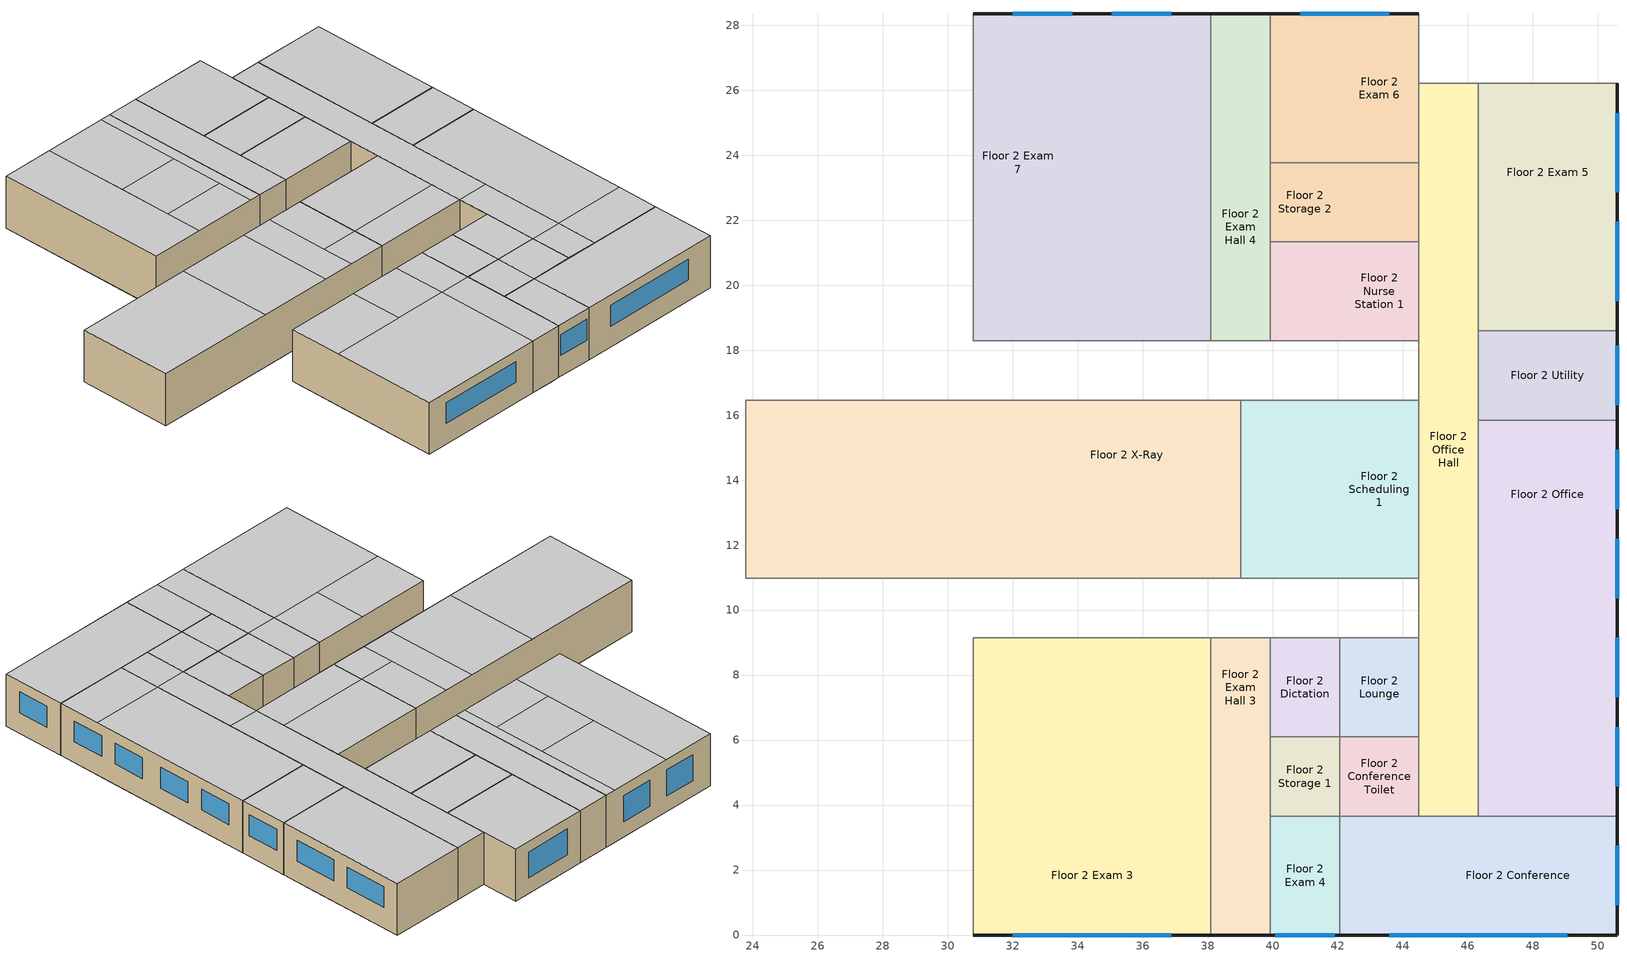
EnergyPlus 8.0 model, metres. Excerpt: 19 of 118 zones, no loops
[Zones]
Floor 2 Conference
 floor to Floor 1 Sterile Hall (int_slab_floor): 42.06,3.66 44.5,3.66 44.5,0 42.06,0 z3.05
 floor to Floor 1 Operating Room 1 (int_slab_floor): 44.5,0 44.5,3.66 50.6,3.66 50.6,0 z3.05
 wall outside (nonres_ext_wall): 42.06,0 50.6,0 50.6,3.66 z3.05:6.1
 wall to Floor 2 Office (int_wall): 50.6,3.66 46.33,3.66 z3.05:6.1
 wall to Floor 2 Exam 4 (int_wall): 42.06,3.66 42.06,0 z3.05:6.1
 wall to Floor 2 Office Hall (int_wall): 46.33,3.66 44.5,3.66 z3.05:6.1
 wall to Floor 2 Conference Toilet (int_wall): 44.5,3.66 42.06,3.66 z3.05:6.1
 window (Window_U_0.40_SHGC_0.45): 50.6,0.91 50.6,2.74 / 43.59,0 49.07,0 z4.27:5.49
 ceiling to Floor 3 Physical Therapy 1 (int_slab_ceiling): 42.06,3.66 42.06,0 50.6,0 50.6,3.66 z6.1
Floor 2 Conference Toilet
 floor to Floor 1 Sterile Hall (int_slab_floor): 44.5,6.1 44.5,3.66 42.06,3.66 42.06,6.1 z3.05
 wall to Floor 2 Storage 1 (int_wall): 42.06,6.1 42.06,3.66 z3.05:6.1
 wall to Floor 2 Lounge (int_wall): 44.5,6.1 42.06,6.1 z3.05:6.1
 wall to Floor 2 Office Hall (int_wall): 44.5,3.66 44.5,6.1 z3.05:6.1
 ceiling to Floor 3 Physical Therapy 1 (int_slab_ceiling): 44.5,3.66 44.5,6.1 42.06,6.1 42.06,3.66 z6.1
Floor 2 Dictation
 floor to Floor 1 Soil Work (int_slab_floor): 42.06,6.1 39.93,6.1 39.93,9.14 42.06,9.14 z3.05
 wall to Floor 2 Lounge (int_wall): 42.06,6.1 42.06,9.14 z3.05:6.1
 wall to Floor 2 Exam Hall 3 (int_wall): 39.93,9.14 39.93,6.1 z3.05:6.1
 wall to Floor 2 Reception Hall (int_wall): 42.06,9.14 39.93,9.14 z3.05:6.1
 wall to Floor 2 Storage 1 (int_wall): 39.93,6.1 42.06,6.1 z3.05:6.1
 ceiling to Floor 3 Physical Therapy 2 (int_slab_ceiling): 39.93,6.1 42.06,6.1 42.06,9.14 39.93,9.14 z6.1
Floor 2 Exam 3
 floor to Floor 1 Recovery Room (int_slab_floor): 30.78,0 30.78,3.66 38.1,3.66 38.1,0 z3.05
 floor to Floor 1 Nurse Hall (int_slab_floor): 30.78,3.66 30.78,6.1 38.1,6.1 38.1,3.66 z3.05
 floor to Floor 1 Soil Work (int_slab_floor): 37.49,6.1 37.49,9.14 38.1,9.14 38.1,6.1 z3.05
 floor to Floor 1 Nurse Toilet (int_slab_floor): 37.49,6.1 35.66,6.1 35.66,8.84 37.49,8.84 z3.05
 floor to Floor 1 PACU (int_slab_floor): 35.66,6.1 32,6.1 32,8.84 35.66,8.84 z3.05
 floor to Floor 1 Dictation (int_slab_floor): 34.75,8.84 32,8.84 32,9.14 34.75,9.14 z3.05
 floor to Floor 1 Clean (int_slab_floor): 32,9.14 32,8.84 30.78,8.84 30.78,9.14 z3.05
 floor to Floor 1 Soil (int_slab_floor): 34.75,9.14 37.49,9.14 37.49,8.84 34.75,8.84 z3.05
 floor to Floor 1 Nurse Station (int_slab_floor): 30.78,6.1 30.78,8.84 32,8.84 32,6.1 z3.05
 wall outside (nonres_ext_wall): 30.78,0 38.1,0 z3.05:6.1
 wall to Floor 2 Reception Hall (int_wall): 38.1,9.14 30.78,9.14 z3.05:6.1
 wall to Floor 2 Exam Hall 2 (int_wall): 30.78,9.14 30.78,0 z3.05:6.1
 wall to Floor 2 Exam Hall 3 (int_wall): 38.1,0 38.1,9.14 z3.05:6.1
 window (Window_U_0.40_SHGC_0.45): 32,0 36.88,0 z4.27:5.49
 ceiling to Floor 3 Treatment (int_slab_ceiling): 30.78,6.1 35.05,6.1 35.05,9.14 30.78,9.14 z6.1
 ceiling to Floor 3 Physical Therapy 1 (int_slab_ceiling): 38.1,0 38.1,6.1 30.78,6.1 30.78,0 z6.1
 ceiling to Floor 3 Physical Therapy 2 (int_slab_ceiling): 38.1,9.14 35.05,9.14 35.05,6.1 38.1,6.1 z6.1
Floor 2 Exam 4
 floor to Floor 1 Anesthesia (int_slab_floor): 42.06,0 39.93,0 39.93,3.66 42.06,3.66 z3.05
 wall outside (nonres_ext_wall): 39.93,0 42.06,0 z3.05:6.1
 wall to Floor 2 Storage 1 (int_wall): 42.06,3.66 39.93,3.66 z3.05:6.1
 wall to Floor 2 Exam Hall 3 (int_wall): 39.93,3.66 39.93,0 z3.05:6.1
 window (Window_U_0.40_SHGC_0.45): 40.08,0 41.91,0 z4.27:5.49
 ceiling to Floor 3 Physical Therapy 1 (int_slab_ceiling): 39.93,0 42.06,0 42.06,3.66 39.93,3.66 z6.1
Floor 2 Exam 5
 floor to Floor 1 Electrical Room (int_slab_floor): 46.33,18.59 46.33,20.73 50.6,20.73 50.6,18.59 z3.05
 floor to Floor 1 Utility Room (int_slab_floor): 50.6,26.21 50.6,20.73 46.33,20.73 46.33,26.21 z3.05
 wall outside (nonres_ext_wall): 50.6,18.59 50.6,26.21 z3.05:6.1
 wall to Floor 2 Utility (int_wall): 46.33,18.59 50.6,18.59 z3.05:6.1
 wall to Floor 2 Office Hall (int_wall): 46.33,26.21 46.33,18.59 z3.05:6.1
 wall to NE Stair (int_wall): 50.6,26.21 46.33,26.21 z3.05:6.1
 window (Window_U_0.40_SHGC_0.45): 50.6,19.51 50.6,21.95 / 50.6,22.86 50.6,25.3 z4.27:5.49
 ceiling to Floor 3 Mechanical (int_slab_ceiling): 50.6,26.21 46.33,26.21 46.33,18.59 50.6,18.59 z6.1
Floor 2 Exam 6
 floor to Floor 1 Utility Hall (int_slab_floor): 44.5,23.77 42.06,23.77 42.06,28.35 44.5,28.35 z3.05
 floor to Floor 1 Bio Haz (int_slab_floor): 42.06,25.91 39.93,25.91 39.93,28.35 42.06,28.35 z3.05
 floor to Floor 1 Operating Room 3 (int_slab_floor): 39.93,23.77 39.93,24.38 42.06,24.38 42.06,23.77 z3.05
 floor to Floor 1 IT Hall (int_slab_floor): 39.93,24.38 39.93,25.91 42.06,25.91 42.06,24.38 z3.05
 wall outside (nonres_ext_wall): 44.5,28.35 39.93,28.35 z3.05:6.1
 wall to Floor 2 Storage 2 (int_wall): 39.93,23.77 44.5,23.77 z3.05:6.1
 wall to Floor 2 Office Hall (int_wall): 44.5,23.77 44.5,26.21 z3.05:6.1
 wall to Floor 2 Exam Hall 4 (int_wall): 39.93,28.35 39.93,23.77 z3.05:6.1
 wall to NE Stair (int_wall): 44.5,26.21 44.5,28.35 z3.05:6.1
 window (Window_U_0.40_SHGC_0.45): 43.59,28.35 40.84,28.35 z3.96:5.49
 ceiling to Floor 3 Lounge (int_slab_ceiling): 39.93,23.77 44.5,23.77 44.5,28.35 39.93,28.35 z6.1
Floor 2 Exam 7
 floor to Floor 1 IT Room (int_slab_floor): 37.8,28.35 37.8,25.91 33.53,25.91 33.53,28.35 z3.05
 floor to Floor 1 Soil Hold (int_slab_floor): 38.1,28.35 38.1,25.91 37.8,25.91 37.8,28.35 z3.05
 floor to Floor 1 Operating Room 3 (int_slab_floor): 38.1,19.2 33.53,19.2 33.53,24.38 38.1,24.38 z3.05
 floor to Floor 1 IT Hall (int_slab_floor): 33.53,25.91 38.1,25.91 38.1,24.38 33.53,24.38 z3.05
 floor to Floor 1 Lounge (int_slab_floor): 33.53,28.35 33.53,19.2 30.78,19.2 30.78,28.35 z3.05
 floor to Floor 1 Locker Room Hall (int_slab_floor): 30.78,18.29 30.78,19.2 38.1,19.2 38.1,18.29 z3.05
 wall outside (nonres_ext_wall): 38.1,28.35 30.78,28.35 z3.05:6.1
 wall to Floor 2 Exam Hall 5 (int_wall): 30.78,28.35 30.78,18.29 z3.05:6.1
 wall to Floor 2 Exam Hall 4 (int_wall): 38.1,18.29 38.1,28.35 z3.05:6.1
 wall to Floor 2 Work Hall (int_wall): 30.78,18.29 38.1,18.29 z3.05:6.1
 window (Window_U_0.40_SHGC_0.45): 36.88,28.35 35.05,28.35 / 33.83,28.35 32,28.35 z3.96:5.49
 ceiling to Floor 3 Office (int_slab_ceiling): 30.78,18.29 33.83,18.29 33.83,28.35 30.78,28.35 z6.1
 ceiling to Floor 3 Lounge (int_slab_ceiling): 37.49,28.35 37.49,18.29 38.1,18.29 38.1,28.35 z6.1
 ceiling to Floor 3 Lounge Toilet (int_slab_ceiling): 33.83,23.47 37.49,23.47 37.49,28.35 33.83,28.35 z6.1
 ceiling to Floor 3 Locker (int_slab_ceiling): 33.83,20.42 37.49,20.42 37.49,23.47 33.83,23.47 z6.1
 ceiling to Floor 3 Storage 2 (int_slab_ceiling): 37.49,18.29 37.49,20.42 33.83,20.42 33.83,18.29 z6.1
Floor 2 Exam Hall 3
 floor to Floor 1 Anesthesia (int_slab_floor): 39.32,0 39.32,3.66 39.93,3.66 39.93,0 z3.05
 floor to Floor 1 Recovery Room (int_slab_floor): 38.1,0 38.1,3.66 39.32,3.66 39.32,0 z3.05
 floor to Floor 1 Nurse Hall (int_slab_floor): 38.1,3.66 38.1,6.1 39.93,6.1 39.93,3.66 z3.05
 floor to Floor 1 Soil Work (int_slab_floor): 39.93,9.14 39.93,6.1 38.1,6.1 38.1,9.14 z3.05
 wall outside (nonres_ext_wall): 38.1,0 39.93,0 z3.05:6.1
 wall to Floor 2 Reception Hall (int_wall): 39.93,9.14 38.1,9.14 z3.05:6.1
 wall to Floor 2 Storage 1 (int_wall): 39.93,3.66 39.93,6.1 z3.05:6.1
 ceiling to Floor 3 Physical Therapy 2 (int_slab_ceiling): 38.1,9.14 38.1,6.1 39.93,6.1 39.93,9.14 z6.1
 ceiling to Floor 3 Physical Therapy 1 (int_slab_ceiling): 39.93,6.1 38.1,6.1 38.1,0 39.93,0 z6.1
Floor 2 Exam Hall 4
 floor to Floor 1 Locker Room Hall (int_slab_floor): 38.1,18.29 38.1,19.2 39.93,19.2 39.93,18.29 z3.05
 floor to Floor 1 Soil Hold (int_slab_floor): 39.93,28.35 39.93,25.91 38.1,25.91 38.1,28.35 z3.05
 floor to Floor 1 IT Hall (int_slab_floor): 39.93,25.91 39.93,24.38 38.1,24.38 38.1,25.91 z3.05
 floor to Floor 1 Operating Room 3 (int_slab_floor): 39.93,19.2 38.1,19.2 38.1,24.38 39.93,24.38 z3.05
 wall outside (nonres_ext_wall): 39.93,28.35 38.1,28.35 z3.05:6.1
 wall to Floor 2 Nurse Station 1 (int_wall): 39.93,18.29 39.93,21.34 z3.05:6.1
 wall to Floor 2 Work Hall (int_wall): 38.1,18.29 39.93,18.29 z3.05:6.1
 wall to Floor 2 Storage 2 (int_wall): 39.93,21.34 39.93,23.77 z3.05:6.1
 ceiling to Floor 3 Lounge (int_slab_ceiling): 38.1,18.29 39.93,18.29 39.93,28.35 38.1,28.35 z6.1
Floor 2 Lounge
 floor to Floor 1 Sterile Hall (int_slab_floor): 44.5,9.14 44.5,6.1 42.06,6.1 42.06,9.14 z3.05
 wall to Floor 2 Reception Hall (int_wall): 44.5,9.14 42.06,9.14 z3.05:6.1
 wall to Floor 2 Office Hall (int_wall): 44.5,6.1 44.5,9.14 z3.05:6.1
 ceiling to Floor 3 Physical Therapy 2 (int_slab_ceiling): 44.5,6.1 44.5,9.14 42.06,9.14 42.06,6.1 z6.1
Floor 2 Nurse Station 1
 floor to Floor 1 Sterile Hall (int_slab_floor): 44.5,18.29 42.06,18.29 42.06,21.34 44.5,21.34 z3.05
 floor to Floor 1 Locker Room Hall (int_slab_floor): 39.93,18.29 39.93,19.2 42.06,19.2 42.06,18.29 z3.05
 floor to Floor 1 Operating Room 3 (int_slab_floor): 42.06,21.34 42.06,19.2 39.93,19.2 39.93,21.34 z3.05
 wall to Floor 2 Storage 2 (int_wall): 44.5,21.34 39.93,21.34 z3.05:6.1
 wall to Floor 2 Work Hall (int_wall): 39.93,18.29 44.5,18.29 z3.05:6.1
 wall to Floor 2 Office Hall (int_wall): 44.5,18.29 44.5,21.34 z3.05:6.1
 ceiling to Floor 3 Lounge (int_slab_ceiling): 39.93,21.34 39.93,18.29 44.5,18.29 44.5,21.34 z6.1
Floor 2 Office
 floor to Floor 1 Operating Room 2 (int_slab_floor): 50.6,15.85 50.6,11.28 46.33,11.28 46.33,15.85 z3.05
 floor to Floor 1 Sub-Sterile (int_slab_floor): 50.6,11.28 50.6,7.01 46.33,7.01 46.33,11.28 z3.05
 floor to Floor 1 Operating Room 1 (int_slab_floor): 46.33,3.66 46.33,7.01 50.6,7.01 50.6,3.66 z3.05
 wall outside (nonres_ext_wall): 50.6,3.66 50.6,15.85 z3.05:6.1
 wall to Floor 2 Office Hall (int_wall): 46.33,15.85 46.33,3.66 z3.05:6.1
 wall to Floor 2 Utility (int_wall): 50.6,15.85 46.33,15.85 z3.05:6.1
 window (Window_U_0.40_SHGC_0.45): 50.6,13.11 50.6,14.94 / 50.6,4.57 50.6,6.4 / 50.6,10.36 50.6,12.19 z4.27:5.49; 50.6,7.32 50.6,9.14 z4.25:5.47
 ceiling to Floor 3 Physical Therapy 1 (int_slab_ceiling): 50.6,3.66 50.6,6.1 46.33,6.1 46.33,3.66 z6.1
 ceiling to Floor 3 Work (int_slab_ceiling): 46.33,15.85 46.33,6.1 50.6,6.1 50.6,15.85 z6.1
Floor 2 Office Hall
 floor to Floor 1 Operating Room 1 (int_slab_floor): 44.5,7.01 46.33,7.01 46.33,3.66 44.5,3.66 z3.05
 floor to Floor 1 Scrub (int_slab_floor): 44.5,11.28 46.33,11.28 46.33,7.01 44.5,7.01 z3.05
 floor to Floor 1 Operating Room 2 (int_slab_floor): 44.5,18.59 46.33,18.59 46.33,11.28 44.5,11.28 z3.05
 floor to Floor 1 Utility Janitor (int_slab_floor): 44.5,18.59 44.5,20.73 46.33,20.73 46.33,18.59 z3.05
 floor to Floor 1 Utility Room (int_slab_floor): 46.33,26.21 46.33,20.73 44.5,20.73 44.5,26.21 z3.05
 wall to NE Stair (int_wall): 46.33,26.21 44.5,26.21 z3.05:6.1
 wall to Floor 2 Utility (int_wall): 46.33,15.85 46.33,18.59 z3.05:6.1
 wall to Floor 2 Storage 2 (int_wall): 44.5,23.77 44.5,21.34 z3.05:6.1
 wall to Floor 2 Work Hall (int_wall): 44.5,18.29 44.5,16.46 z3.05:6.1
 wall to Floor 2 Scheduling 1 (int_wall): 44.5,16.46 44.5,10.97 z3.05:6.1
 wall to Floor 2 Reception Hall (int_wall): 44.5,10.97 44.5,9.14 z3.05:6.1
 ceiling to Floor 3 Physical Therapy 2 (int_slab_ceiling): 44.5,6.1 46.33,6.1 46.33,10.97 44.5,10.97 z6.1
 ceiling to Floor 3 Mechanical Hall (int_slab_ceiling): 44.5,10.97 46.33,10.97 46.33,26.21 44.5,26.21 z6.1
 ceiling to Floor 3 Physical Therapy 1 (int_slab_ceiling): 46.33,3.66 46.33,6.1 44.5,6.1 44.5,3.66 z6.1
Floor 2 Scheduling 1
 floor to Floor 1 Sterile Hall (int_slab_floor): 44.5,10.97 42.06,10.97 42.06,16.46 44.5,16.46 z3.05
 floor to Floor 1 Clean Work (int_slab_floor): 39.01,10.97 39.01,13.11 42.06,13.11 42.06,10.97 z3.05
 floor to Floor 1 Sterile Storage (int_slab_floor): 42.06,16.46 42.06,13.11 39.01,13.11 39.01,16.46 z3.05
 wall to Floor 2 Work Hall (int_wall): 44.5,16.46 39.01,16.46 z3.05:6.1
 wall to Floor 2 Reception Hall (int_wall): 39.01,10.97 44.5,10.97 z3.05:6.1
 wall to Floor 2 X-Ray (int_wall): 39.01,16.46 39.01,10.97 z3.05:6.1
 ceiling to Floor 3 Storage 1 (int_slab_ceiling): 44.5,10.97 44.5,12.8 39.01,12.8 39.01,10.97 z6.1
 ceiling to Floor 3 Utility (int_slab_ceiling): 39.01,16.46 39.01,12.8 44.5,12.8 44.5,16.46 z6.1
Floor 2 Storage 1
 floor to Floor 1 Nurse Hall (int_slab_floor): 39.93,6.1 42.06,6.1 42.06,3.66 39.93,3.66 z3.05
 ceiling to Floor 3 Physical Therapy 1 (int_slab_ceiling): 42.06,6.1 39.93,6.1 39.93,3.66 42.06,3.66 z6.1
Floor 2 Storage 2
 floor to Floor 1 Utility Hall (int_slab_floor): 44.5,23.77 44.5,23.47 42.06,23.47 42.06,23.77 z3.05
 floor to Floor 1 Sterile Hall (int_slab_floor): 44.5,21.34 42.06,21.34 42.06,23.47 44.5,23.47 z3.05
 floor to Floor 1 Operating Room 3 (int_slab_floor): 42.06,23.77 42.06,21.34 39.93,21.34 39.93,23.77 z3.05
 ceiling to Floor 3 Lounge (int_slab_ceiling): 44.5,23.77 39.93,23.77 39.93,21.34 44.5,21.34 z6.1
Floor 2 Utility
 floor to Floor 1 Operating Room 2 (int_slab_floor): 46.33,18.59 50.6,18.59 50.6,15.85 46.33,15.85 z3.05
 wall outside (nonres_ext_wall): 50.6,15.85 50.6,18.59 z3.05:6.1
 window (Window_U_0.40_SHGC_0.45): 50.6,16.31 50.6,18.14 z4.27:5.49
 ceiling to Floor 3 Work (int_slab_ceiling): 50.6,18.59 46.33,18.59 46.33,15.85 50.6,15.85 z6.1
Floor 2 X-Ray
 floor to Floor 1 Nourishment (int_slab_floor): 27.13,16.46 29.26,16.46 29.26,10.97 27.13,10.97 z3.05
 floor to Floor 1 Pre-Op Room 2 (int_slab_floor): 23.77,16.46 27.13,16.46 27.13,10.97 23.77,10.97 z3.05
 floor to Floor 1 Soil (int_slab_floor): 34.75,10.97 34.75,13.11 37.49,13.11 37.49,10.97 z3.05
 floor to Floor 1 Clean (int_slab_floor): 29.26,10.97 29.26,13.11 32,13.11 32,10.97 z3.05
 floor to Floor 1 Humid (int_slab_floor): 29.26,13.11 29.26,14.94 32,14.94 32,13.11 z3.05
 floor to Floor 1 Dictation (int_slab_floor): 32,10.97 32,13.11 34.75,13.11 34.75,10.97 z3.05
 floor to Floor 1 Nurse Janitor (int_slab_floor): 29.26,16.46 32,16.46 32,14.94 29.26,14.94 z3.05
 floor to Floor 1 Clean Work (int_slab_floor): 37.49,10.97 37.49,13.11 39.01,13.11 39.01,10.97 z3.05
 floor to Floor 1 Sterile Storage (int_slab_floor): 39.01,16.46 39.01,13.11 32,13.11 32,16.46 z3.05
 wall to Floor 2 Work Hall (int_wall): 39.01,16.46 23.77,16.46 z3.05:6.1
 wall to Floor 2 Reception Hall (int_wall): 23.77,10.97 39.01,10.97 z3.05:6.1
 wall to Floor 2 Scheduling 2 (int_wall): 23.77,16.46 23.77,10.97 z3.05:6.1
 ceiling to Floor 3 Undeveloped 1 (int_slab_ceiling): 23.77,10.97 30.78,10.97 30.78,16.46 23.77,16.46 z6.1
 ceiling to Floor 3 Dressing Room (int_slab_ceiling): 39.01,10.97 39.01,12.8 36.88,12.8 36.88,10.97 z6.1
 ceiling to Floor 3 Physical Therapy Toilet (int_slab_ceiling): 36.88,16.46 36.88,12.8 39.01,12.8 39.01,16.46 z6.1
 ceiling to Floor 3 Treatment (int_slab_ceiling): 30.78,10.97 35.05,10.97 35.05,16.46 30.78,16.46 z6.1
 ceiling to Floor 3 Humid (int_slab_ceiling): 36.88,16.46 35.05,16.46 35.05,10.97 36.88,10.97 z6.1
[Building]
OutPatient HealthCare: North Axis {deg}=0; Terrain=City; Loads Convergence Tolerance Value=0.04; Temperature Convergence Tolerance Value {deltaC}=0.2; Solar Distribution=FullInteriorAndExterior; Maximum Number of Warmup Days=25; Minimum Number of Warmup Days=6
[Site:Location]
Site:Location=Duluth International Arpt_MN_USA Design_Conditions; Latitude {N+ S-}=46.83; Longitude {W- E+}=-92.22; Time Zone Relative to GMT {GMT+/-}=-6; Elevation {m}=433
[SizingPeriod:DesignDay] Day of Month=21; Dry-Bulb Temperature Range Modifier Type=DefaultMultipliers; Humidity Condition Type=Wetbulb; Barometric Pressure {Pa}=96230; Rain {Yes/No}=No; Snow on ground {Yes/No}=No; Daylight Savings Time Indicator=No
Name | Month | Day Type | Maximum Dry-Bulb Temperature {C} | Daily Dry-Bulb Temperature Range {C} | Wetbulb at Maximum Dry-Bulb {C} | Wind Speed {m/s} design conditions vs. traditional 6.71 m/s (15 mph) | Wind Direction {Degrees; N=0, S=180} | Solar Model Indicator | Clearness {0.0 to 1.1} | Wind Speed {m/s} design conditions vs. traditional 3.35 m/s (7mph) | ASHRAE Clear Sky Optical Depth for Beam Irradiance (taub) | ASHRAE Clear Sky Optical Depth for Diffuse Irradiance (taud)
Duluth International Arpt Ann Htg 99.6% Condns DB | 1 | WinterDesignDay | -28.6 | 0 | -28.6 | 4.6 | 310 | ASHRAEClearSky | 0
Duluth International Arpt Ann Clg .4% Condns DB=>MWB | 7 | SummerDesignDay | 29.2 | 10.9 | 21 |  | 220 | ASHRAETau |  | 5.2 | 0.398 | 2.218
[Site:GroundTemperature:BuildingSurface]
20.1, 20.01, 20.06, 20.15, 20.26, 21.25, 21.51, 21.59, 21.58, 20.66, 20.44, 20.23
[Site:WaterMainsTemperature]
Calculation Method=CORRELATION; Annual Average Outdoor Air Temperature {C}=3.19; Maximum Difference In Monthly Average Outdoor Air Temperatures {deltaC}=31.72
[Material]
Name | Roughness | Thickness {m} | Conductivity {W/m-K} | Density {kg/m3} | Specific Heat {J/kg-K} | Thermal Absorptance | Solar Absorptance | Visible Absorptance | Absorptance:Thermal | Absorptance:Solar | Absorptance:Visible
Std Wood 6inch | MediumSmooth | 0.15 | 0.12 | 540 | 1210 | 0.9 | 0.7 | 0.7
F07 25mm stucco | Smooth | 0.0254 | 0.72 | 1856 | 840 | 0.9 | 0.7 | 0.7
G01 13mm gypsum board | Smooth | 0.0127 | 0.16 | 800 | 1090 |  |  |  | 0.9 | 0.7 | 0.5
G01 16mm gypsum board | MediumSmooth | 0.0159 | 0.16 | 800 | 1090
100mm Normalweight concrete floor | MediumRough | 0.1016 | 2.31 | 2322 | 832
[Material:NoMass]
CP02 CARPET PAD: VeryRough, 0.21648, 0.9, 0.7, 0.8
Nonres_Exterior_Wall_Insulation: MediumSmooth, 3.21036, 0.9, 0.7, 0.7
[Construction]
InteriorFurnishings: Std Wood 6inch
int_wall: G01 13mm gypsum board, G01 13mm gypsum board
int_slab_floor: 100mm Normalweight concrete floor, CP02 CARPET PAD
int_slab_ceiling: CP02 CARPET PAD, 100mm Normalweight concrete floor
nonres_ext_wall: F07 25mm stucco, G01 16mm gypsum board, Nonres_Exterior_Wall_Insulation, G01 16mm gypsum board
Window_U_0.40_SHGC_0.45: ECABS-2 BLEACHED 6MM, AIR 6MM, LoE SPEC SEL CLEAR 6MM Rev
[WindowMaterial:Glazing]
LoE SPEC SEL CLEAR 6MM Rev: SpectralAverage, , .006, .43, .42, .3, .77, .06, .07, 0, .03, .84, .9
ECABS-2 BLEACHED 6MM: SpectralAverage, , .006, .814, .086, .086, .847, .099, .099, 0, .84, .1, .9
[WindowMaterial:Gas]
AIR 6MM: Gas Type=Air; Thickness {m}=0.0063
[Zone] Type=1; Multiplier=1; Ceiling Height {m}=-9999; Floor Area {m2}=autocalculate; Part of Total Floor Area=Yes
Name | Volume {m3}
Floor 2 Conference | 95.1446
Floor 2 Conference Toilet | 18.1228
Floor 2 Dictation | 19.8218
Floor 2 Exam 3 | 203.8813
Floor 2 Exam 4 | 23.7862
Floor 2 Exam 5 | 99.109
Floor 2 Exam 6 | 63.7129
Floor 2 Exam 7 | 224.2694
Floor 2 Exam Hall 3 | 50.9703
Floor 2 Exam Hall 4 | 56.0674
Floor 2 Lounge | 22.6535
Floor 2 Nurse Station 1 | 42.4753
Floor 2 Office | 158.5743
Floor 2 Office Hall | 125.7268
Floor 2 Scheduling 1 | 91.7466
Floor 2 Storage 1 | 15.8574
Floor 2 Storage 2 | 33.9802
Floor 2 Utility | 35.6792
Floor 2 X-Ray | 254.8516
[InternalMass] Construction=InteriorFurnishings
Name | Zone | Surface Area {m2}
Floor 2 Conference_InternalMass_1 | Floor 2 Conference | 62.4308
Floor 2 Conference Toilet_InternalMass_1 | Floor 2 Conference Toilet | 11.8916
Floor 2 Dictation_InternalMass_1 | Floor 2 Dictation | 13.0064
Floor 2 Exam 3_InternalMass_1 | Floor 2 Exam 3 | 133.7804
Floor 2 Exam 4_InternalMass_1 | Floor 2 Exam 4 | 15.6077
Floor 2 Exam 5_InternalMass_1 | Floor 2 Exam 5 | 65.0321
Floor 2 Exam 6_InternalMass_1 | Floor 2 Exam 6 | 41.8064
Floor 2 Exam 7_InternalMass_1 | Floor 2 Exam 7 | 147.1584
Floor 2 Exam Hall 3_InternalMass_1 | Floor 2 Exam Hall 3 | 33.4451
Floor 2 Exam Hall 4_InternalMass_1 | Floor 2 Exam Hall 4 | 36.7896
Floor 2 Lounge_InternalMass_1 | Floor 2 Lounge | 14.8645
Floor 2 Nurse Station 1_InternalMass_1 | Floor 2 Nurse Station 1 | 27.8709
Floor 2 Office_InternalMass_1 | Floor 2 Office | 104.0514
Floor 2 Office Hall_InternalMass_1 | Floor 2 Office Hall | 82.4979
Floor 2 Scheduling 1_InternalMass_1 | Floor 2 Scheduling 1 | 60.2012
Floor 2 Storage 1_InternalMass_1 | Floor 2 Storage 1 | 10.4051
Floor 2 Storage 2_InternalMass_1 | Floor 2 Storage 2 | 22.2967
Floor 2 Utility_InternalMass_1 | Floor 2 Utility | 23.4116
Floor 2 X-Ray_InternalMass_1 | Floor 2 X-Ray | 167.2255
[People] Number of People Schedule=BLDG_OCC_SCH; Number of People Calculation Method=People/Area; Fraction Radiant=0.3; Sensible Heat Fraction=AUTOCALCULATE; Activity Level Schedule=ACTIVITY_SCH; Enable ASHRAE 55 Comfort Warnings=No; Mean Radiant Temperature Calculation Type=ZoneAveraged; Work Efficiency Schedule=WORK_EFF_SCH; Clothing Insulation Schedule=CLOTHING_SCH; Air Velocity Schedule=AIR_VELO_SCH; Thermal Comfort Model 1 Type=FANGER
Name | Zone or ZoneList | People per Zone Floor Area {person/m2}
Floor 2 Conference People | Floor 2 Conference | 0.538248
Floor 2 Dictation People | Floor 2 Dictation | 0.0538248
Floor 2 Exam 3 People | Floor 2 Exam 3 | 0.215299
Floor 2 Exam 4 People | Floor 2 Exam 4 | 0.215299
Floor 2 Exam 5 People | Floor 2 Exam 5 | 0.215299
Floor 2 Exam 6 People | Floor 2 Exam 6 | 0.215299
Floor 2 Exam 7 People | Floor 2 Exam 7 | 0.215299
Floor 2 Lounge People | Floor 2 Lounge | 0.161474
Floor 2 Nurse Station 1 People | Floor 2 Nurse Station 1 | 0.215299
Floor 2 Office People | Floor 2 Office | 0.0538248
Floor 2 Scheduling 1 People | Floor 2 Scheduling 1 | 0.0538248
Floor 2 X-Ray People | Floor 2 X-Ray | 0.215299
[Lights] Design Level Calculation Method=Watts/Area; Return Air Fraction=0; Fraction Radiant=0.7; Fraction Visible=0.2; Fraction Replaceable=1; Return Air Fraction Calculated from Plenum Temperature=No
Floor 2 Conference_Lights: Zone or ZoneList=Floor 2 Conference; Schedule=BLDG_LIGHT_SCH; Watts per Zone Floor Area {W/m2}=13.2396
Floor 2 Conference Toilet_Lights: Zone or ZoneList=Floor 2 Conference Toilet; Schedule=BLDG_LIGHT_TOILET_SCH; Watts per Zone Floor Area {W/m2}{W/m=10.5486
Floor 2 Dictation_Lights: Zone or ZoneList=Floor 2 Dictation; Schedule=BLDG_LIGHT_OFFICE_SCH; Watts per Zone Floor Area {W/m2}{W/m=11.9479
Floor 2 Exam 3_Lights: Zone or ZoneList=Floor 2 Exam 3; Schedule=BLDG_LIGHT_EXAM_SCH; Watts per Zone Floor Area {W/m2}{W/m2}=17.8681
Floor 2 Exam 4_Lights: Zone or ZoneList=Floor 2 Exam 4; Schedule=BLDG_LIGHT_EXAM_SCH; Watts per Zone Floor Area {W/m2}{W/m2}=17.8681
Floor 2 Exam 5_Lights: Zone or ZoneList=Floor 2 Exam 5; Schedule=BLDG_LIGHT_EXAM_SCH; Watts per Zone Floor Area {W/m2}{W/m2}=17.8681
Floor 2 Exam 6_Lights: Zone or ZoneList=Floor 2 Exam 6; Schedule=BLDG_LIGHT_EXAM_SCH; Watts per Zone Floor Area {W/m2}{W/m2}=17.8681
Floor 2 Exam 7_Lights: Zone or ZoneList=Floor 2 Exam 7; Schedule=BLDG_LIGHT_EXAM_SCH; Watts per Zone Floor Area {W/m2}{W/m2}=17.8681
Floor 2 Exam Hall 3_Lights: Zone or ZoneList=Floor 2 Exam Hall 3; Schedule=BLDG_LIGHT_CORRIDOR_SCH; Watts per Zone Floor Area {W/m2}{W=8.52502
Floor 2 Exam Hall 4_Lights: Zone or ZoneList=Floor 2 Exam Hall 4; Schedule=BLDG_LIGHT_CORRIDOR_SCH; Watts per Zone Floor Area {W/m2}{W=8.52502
Floor 2 Lounge_Lights: Zone or ZoneList=Floor 2 Lounge; Schedule=BLDG_LIGHT_SCH; Watts per Zone Floor Area {W/m2}{W/m=9.9028
Floor 2 Nurse Station 1_Lights: Zone or ZoneList=Floor 2 Nurse Station 1; Schedule=BLDG_LIGHT_SCH; Watts per Zone Floor Area {W/m2}{W/m2=7.64238
Floor 2 Office_Lights: Zone or ZoneList=Floor 2 Office; Schedule=BLDG_LIGHT_OFFICE_SCH; Watts per Zone Floor Area {W/m2}{W/m=11.9479
Floor 2 Office Hall_Lights: Zone or ZoneList=Floor 2 Office Hall; Schedule=BLDG_LIGHT_CORRIDOR_SCH; Watts per Zone Floor Area {W/m2}{W=8.52502
Floor 2 Scheduling 1_Lights: Zone or ZoneList=Floor 2 Scheduling 1; Schedule=BLDG_LIGHT_OFFICE_SCH; Watts per Zone Floor Area {W/m2}{W/m=11.9479
Floor 2 Storage 1_Lights: Zone or ZoneList=Floor 2 Storage 1; Schedule=BLDG_LIGHT_STORAGE_SCH; Watts per Zone Floor Area {W/m2}{W/=6.78126
Floor 2 Storage 2_Lights: Zone or ZoneList=Floor 2 Storage 2; Schedule=BLDG_LIGHT_STORAGE_SCH; Watts per Zone Floor Area {W/m2}{W/=6.78126
Floor 2 Utility_Lights: Zone or ZoneList=Floor 2 Utility; Schedule=BLDG_LIGHT_STORAGE_SCH; Watts per Zone Floor Area {W/m2}{W/=6.78126
Floor 2 X-Ray_Lights: Zone or ZoneList=Floor 2 X-Ray; Schedule=BLDG_LIGHT_EXAM_SCH; Watts per Zone Floor Area {W/m2}{=16.2535
[ElectricEquipment] Schedule=BLDG_EQUIP_SCH; Design Level Calculation Method=EquipmentLevel; Fraction Latent=0; Fraction Radiant=0.5; Fraction Lost=0
Name | Zone or ZoneList | Design Level {W}
Floor 2 Conference_PlugMisc_Equip | Floor 2 Conference | 335.8779
Floor 2 Conference Toilet_PlugMisc_Equip | Floor 2 Conference Toilet | 25.6264
Floor 2 Dictation_PlugMisc_Equip | Floor 2 Dictation | 76.998
Floor 2 Exam 3_PlugMisc_Equip | Floor 2 Exam 3 | 791.9798
Floor 2 Exam 4_PlugMisc_Equip | Floor 2 Exam 4 | 92.3976
Floor 2 Exam 5_PlugMisc_Equip | Floor 2 Exam 5 | 384.9902
Floor 2 Exam 6_PlugMisc_Equip | Floor 2 Exam 6 | 247.4937
Floor 2 Exam 7_PlugMisc_Equip | Floor 2 Exam 7 | 871.1778
Floor 2 Exam Hall 3_PlugMisc_Equip | Floor 2 Exam Hall 3 | 72.0742
Floor 2 Exam Hall 4_PlugMisc_Equip | Floor 2 Exam Hall 4 | 79.2816
Floor 2 Lounge_PlugMisc_Equip | Floor 2 Lounge | 239.9871
Floor 2 Nurse Station 1_PlugMisc_Equip | Floor 2 Nurse Station 1 | 300.0304
Floor 2 Office_PlugMisc_Equip | Floor 2 Office | 615.9843
Floor 2 Office Hall_PlugMisc_Equip | Floor 2 Office Hall | 177.783
Floor 2 Scheduling 1_PlugMisc_Equip | Floor 2 Scheduling 1 | 356.3909
Floor 2 Storage 1_PlugMisc_Equip | Floor 2 Storage 1 | 5.6188
Floor 2 Storage 2_PlugMisc_Equip | Floor 2 Storage 2 | 12.0402
Floor 2 Utility_PlugMisc_Equip | Floor 2 Utility | 12.6422
Floor 2 X-Ray_PlugMisc_Equip | Floor 2 X-Ray | 9000.07
[Exterior:Lights] Control Option=AstronomicalClock
Name | Schedule | Design Level {W}
Exterior_Lights_a | Exterior_lighting_schedule_a | 139.05
Exterior_Lights_b | Exterior_lighting_schedule_b | 8235.95
[Daylighting:Controls] Total Daylighting Reference Points=2; Z-Coordinate of First Reference Point {m}=0.762; Z-Coordinate of Second Reference Point {m}=0.762; Illuminance Setpoint at First Reference Point {lux}=375; Illuminance Setpoint at Second Reference Point {lux}=375; Lighting Control Type=1; Glare Calculation Azimuth Angle of View Direction Clockwise from Zone y-Axis {deg}=0; Maximum Allowable Discomfort Glare Index=22; Minimum Input Power Fraction for Continuous Dimming Control=0.3; Minimum Light Output Fraction for Continuous Dimming Control=0.2; Number of Stepped Control Steps=1; Probability Lighting will be Reset When Needed in Manual Stepped Control=1
Name | X-Coordinate of First Reference Point {m} | Y-Coordinate of First Reference Point {m} | X-Coordinate of Second Reference Point {m} | Y-Coordinate of Second Reference Point {m} | Fraction of Zone Controlled by First Reference Point | Fraction of Zone Controlled by Second Reference Point
Floor 2 Office | -1.6764 | 6.096 | -3.3528 | 6.096 | 0.57 | 0.43
Floor 2 Conference | -6.4008 | 3.3528 | -2.1336 | 3.3528 | 0.67 | 0.33
[ZoneInfiltration:DesignFlowRate] Schedule=INFIL_SCH; Design Flow Rate Calculation Method=Flow/ExteriorWallArea; Flow per Exterior Surface Area {m3/s-m2}=0.00056896; Constant Term Coefficient=0; Temperature Term Coefficient=0; Velocity Term Coefficient=0.224; Velocity Squared Term Coefficient=0
Name | Zone or ZoneList
Floor 2 Conference_Infiltration | Floor 2 Conference
Floor 2 Exam 3_Infiltration | Floor 2 Exam 3
Floor 2 Exam 4_Infiltration | Floor 2 Exam 4
Floor 2 Exam 5_Infiltration | Floor 2 Exam 5
Floor 2 Exam 6_Infiltration | Floor 2 Exam 6
Floor 2 Exam 7_Infiltration | Floor 2 Exam 7
Floor 2 Office_Infiltration | Floor 2 Office
Floor 2 Utility_Infiltration | Floor 2 Utility
[Schedule:Compact]
Exterior_lighting_schedule_a: Through:12/31, For:AllDays, Until: 06:00, 0, Until: 24:00, 1
Exterior_lighting_schedule_b: Through:12/31, For:AllDays, Until: 06:00, 0.7, Until: 24:00, 1
ACTIVITY_SCH: Through: 12/31, For: AllDays, Until: 24:00, 120
WORK_EFF_SCH: Through: 12/31, For: AllDays, Until: 24:00, 0
AIR_VELO_SCH: Through: 12/31, For: AllDays, Until: 24:00, 0.2
CLOTHING_SCH: Through: 04/30, For: AllDays, Until: 24:00, 1, Through: 09/30, For: AllDays, Until: 24:00, 0.5, Through: 12/31, For: AllDays, Until: 24:00, 1
INFIL_SCH: Through: 12/31, For: Weekdays, Until: 24:00, 0.25, For: Saturday, Until: 24:00, 0.25, For: SummerDesignDay WinterDesignDay, Until: 24:00, 1, For: Sunday Holidays AllOtherDays, Until: 24:00, 0.25
BLDG_LIGHT_CORRIDOR_SCH: Through: 12/31, For: Weekdays, Until: 4:00, 0.09519, Until: 6:00, 0.28557, Until: 7:00, 0.57114, Until: 18:00, 0.85671, Until: 20:00, 0.57114, Until: 22:00, 0.28557, Until: 24:00, 0.09519, For: SummerDesignDay, Until: 4:00, 0.1, Until: 6:00, 0.3, Until: 7:00, 0.6, Until: 18:00, 0.9, Until: 20:00, 0.6, Until: 22:00, 0.3, Until: 24:00, 0.1, For: WinterDesignDay, Until: 7:00, 0.1, Until: 9:00, 0.3, Until: 15:00, 0.4, Until: 20:00, 0.3, Until: 24:00, 0.1, For: Saturday, Until: 7:00, 0.09519, Until: 9:00, 0.28557, Until: 15:00, 0.38076, Until: 20:00, 0.28557, Until: 24:00, 0.09519, For: Sunday Holidays AllOtherDays, Until: 8:00, 0.047595, Until: 17:00, 0.09519, Until: 24:00, 0.047595
BLDG_LIGHT_EXAM_SCH: Through: 12/31, For: Weekdays, Until: 4:00, 0.078, Until: 6:00, 0.234, Until: 7:00, 0.468, Until: 18:00, 0.702, Until: 20:00, 0.468, Until: 22:00, 0.234, Until: 24:00, 0.078, For: SummerDesignDay, Until: 4:00, 0.1, Until: 6:00, 0.3, Until: 7:00, 0.6, Until: 18:00, 0.9, Until: 20:00, 0.6, Until: 22:00, 0.3, Until: 24:00, 0.1, For: WinterDesignDay, Until: 7:00, 0.1, Until: 9:00, 0.3, Until: 15:00, 0.4, Until: 20:00, 0.3, Until: 24:00, 0.1, For: Saturday, Until: 7:00, 0.078, Until: 9:00, 0.234, Until: 15:00, 0.312, Until: 20:00, 0.234, Until: 24:00, 0.078, For: Sunday Holidays AllOtherDays, Until: 8:00, 0.039, Until: 17:00, 0.078, Until: 24:00, 0.039
BLDG_LIGHT_OFFICE_SCH: Through: 12/31, For: Weekdays, Until: 4:00, 0.08591, Until: 6:00, 0.25773, Until: 7:00, 0.51546, Until: 18:00, 0.77319, Until: 20:00, 0.51546, Until: 22:00, 0.25773, Until: 24:00, 0.08591, For: SummerDesignDay, Until: 4:00, 0.1, Until: 6:00, 0.3, Until: 7:00, 0.6, Until: 18:00, 0.9, Until: 20:00, 0.6, Until: 22:00, 0.3, Until: 24:00, 0.1, For: WinterDesignDay, Until: 7:00, 0.1, Until: 9:00, 0.3, Until: 15:00, 0.4, Until: 20:00, 0.3, Until: 24:00, 0.1, For: Saturday, Until: 7:00, 0.08591, Until: 9:00, 0.25773, Until: 15:00, 0.34364, Until: 20:00, 0.25773, Until: 24:00, 0.08591, For: Sunday Holidays AllOtherDays, Until: 8:00, 0.05, Until: 17:00, 0.08591, Until: 24:00, 0.05
BLDG_LIGHT_SCH: Through: 12/31, For: Weekdays, Until: 4:00, 0.1, Until: 6:00, 0.3, Until: 7:00, 0.6, Until: 18:00, 0.9, Until: 20:00, 0.6, Until: 22:00, 0.3, Until: 24:00, 0.1, For: SummerDesignDay, Until: 4:00, 0.1, Until: 6:00, 0.3, Until: 7:00, 0.6, Until: 18:00, 0.9, Until: 20:00, 0.6, Until: 22:00, 0.3, Until: 24:00, 0.1, For: WinterDesignDay, Until: 7:00, 0.1, Until: 9:00, 0.3, Until: 15:00, 0.4, Until: 20:00, 0.3, Until: 24:00, 0.1, For: Saturday, Until: 7:00, 0.1, Until: 9:00, 0.3, Until: 15:00, 0.4, Until: 20:00, 0.3, Until: 24:00, 0.1, For: Sunday Holidays AllOtherDays, Until: 8:00, 0.05, Until: 17:00, 0.1, Until: 24:00, 0.05
BLDG_LIGHT_STORAGE_SCH: Through: 12/31, For: Weekdays, Until: 4:00, 0.06713, Until: 6:00, 0.20139, Until: 7:00, 0.40278, Until: 18:00, 0.60417, Until: 20:00, 0.40278, Until: 22:00, 0.20139, Until: 24:00, 0.06713, For: SummerDesignDay, Until: 4:00, 0.1, Until: 6:00, 0.3, Until: 7:00, 0.6, Until: 18:00, 0.9, Until: 20:00, 0.6, Until: 22:00, 0.3, Until: 24:00, 0.1, For: WinterDesignDay, Until: 7:00, 0.1, Until: 9:00, 0.3, Until: 15:00, 0.4, Until: 20:00, 0.3, Until: 24:00, 0.1, For: Saturday, Until: 7:00, 0.06713, Until: 9:00, 0.20139, Until: 15:00, 0.26852, Until: 20:00, 0.20139, Until: 24:00, 0.06713, For: Sunday Holidays AllOtherDays, Until: 8:00, 0.033565, Until: 17:00, 0.06713, Until: 24:00, 0.033565
BLDG_LIGHT_TOILET_SCH: Through: 12/31, For: Weekdays, Until: 4:00, 0.066, Until: 6:00, 0.198, Until: 7:00, 0.396, Until: 18:00, 0.594, Until: 20:00, 0.396, Until: 22:00, 0.198, Until: 24:00, 0.066, For: SummerDesignDay, Until: 4:00, 0.1, Until: 6:00, 0.3, Until: 7:00, 0.6, Until: 18:00, 0.9, Until: 20:00, 0.6, Until: 22:00, 0.3, Until: 24:00, 0.1, For: WinterDesignDay, Until: 7:00, 0.1, Until: 9:00, 0.3, Until: 15:00, 0.4, Until: 20:00, 0.3, Until: 24:00, 0.1, For: Saturday, Until: 7:00, 0.066, Until: 9:00, 0.198, Until: 15:00, 0.264, Until: 20:00, 0.198, Until: 24:00, 0.066, For: Sunday Holidays AllOtherDays, Until: 8:00, 0.033, Until: 17:00, 0.066, Until: 24:00, 0.033
BLDG_EQUIP_SCH: Through: 12/31, For: Weekdays, Until: 04:00, 0.297138, Until: 06:00, 0.49523, Until: 18:00, 0.990461, Until: 20:00, 0.49523, Until: 24:00, 0.297138, For: SummerDesignDay, Until: 04:00, 0.3, Until: 06:00, 0.5, Until: 18:00, 1, Until: 20:00, 0.5, Until: 24:00, 0.3, For: WinterDesignDay, Until: 07:00, 0.3, Until: 09:00, 0.5, Until: 15:00, 0.8, Until: 20:00, 0.5, Until: 24:00, 0.3, For: Saturday, Until: 07:00, 0.297138, Until: 09:00, 0.49523, Until: 15:00, 0.792368, Until: 20:00, 0.49523, Until: 24:00, 0.297138, For: Sunday Holidays AllOtherDays, Until: 08:00, 0.297138, Until: 17:00, 0.49523, Until: 24:00, 0.297138
BLDG_OCC_SCH: Through: 12/31, For: Weekdays, Until: 04:00, 0.05, Until: 06:00, 0.2, Until: 07:00, 0.5, Until: 18:00, 0.9, Until: 20:00, 0.5, Until: 22:00, 0.2, Until: 24:00, 0.05, For: SummerDesignDay, Until: 04:00, 0.05, Until: 06:00, 0.2, Until: 07:00, 0.5, Until: 18:00, 0.9, Until: 20:00, 0.5, Until: 22:00, 0.2, Until: 24:00, 0.05, For: WinterDesignDay, Until: 07:00, 0.05, Until: 09:00, 0.2, Until: 15:00, 0.3, Until: 20:00, 0.2, Until: 24:00, 0.05, For: Saturday, Until: 07:00, 0.05, Until: 09:00, 0.2, Until: 15:00, 0.3, Until: 20:00, 0.2, Until: 24:00, 0.05, For: Sunday Holidays AllOtherDays, Until: 08:00, 0, Until: 17:00, 0.05, Until: 24:00, 0
